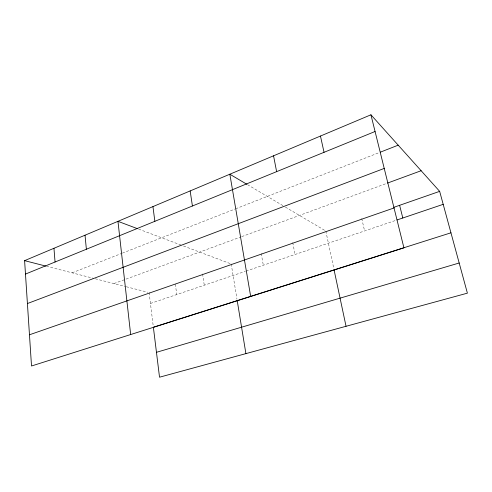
<?xml version="1.0" encoding="UTF-8"?>
<svg xmlns="http://www.w3.org/2000/svg" width="492" height="492" viewBox="0 0 492 492"><rect width="100%" height="100%" fill="white"/><g stroke="black" fill="none" stroke-linecap="round" stroke-linejoin="round"><path stroke-width="0.37" stroke-dasharray="2.46 1.84" d="M72.078 272.826L121.659 253.417M122.367 253.14L234.961 209.069M235.668 208.792L379.596 152.452M113.941 283.564L241.074 236.867M241.781 236.609L386.743 183.362M150.447 303.459L245.33 271.332M246.049 271.086L396.318 220.201M46.377 266.233L93.806 278.398M95.245 278.767L125.583 286.547M126.309 286.738L147.631 292.205M138.603 229.106L181.413 245.225M183.51 246.018L230.52 263.718M247.507 184.672L284.112 206.333M285.391 207.089L325.187 230.643M361.731 218.51L364.603 230.939M325.821 231.019L333.761 268.417M292.722 242.55L295.052 254.493M261.221 253.521L263.325 265.237M231.209 263.976L236.978 299.161M202.581 273.952L204.272 285.231M175.343 284.216L176.751 294.554M149.113 292.58L153.196 325.759"/><path stroke-width="0.74" d="M370.931 114.796L403.926 247.845L31.513 365.999L24.6 260.649L370.931 114.796L439.657 191.357L467.4 293.158L159.525 377.204L153.375 327.248L450.955 232.808M25.479 274.075L375.076 131.499M380.316 152.176L398.2 145.171M27.417 303.546L384.234 168.43M387.462 183.098L421.14 170.724M393.901 207.298L439.657 191.357M29.465 334.788L394.037 207.956M397.038 219.955L443.194 204.328M156.462 352.315L459.184 262.999M24.6 260.649L45.651 266.049M137.182 228.565L117.963 221.332L130.669 334.542M246.849 184.285L229.838 174.217L250.68 296.467M399.621 205.305L402.807 218.005M320.464 136.05L324.037 152.311M334.074 269.905L346.042 326.288M273.552 155.804L276.627 171.647M237.218 300.637L245.902 353.625M190.164 190.927L192.415 205.994M152.944 206.597L154.857 221.308M85.03 235.201L86.371 249.241M53.954 248.288L55.055 262.008"/></g></svg>
